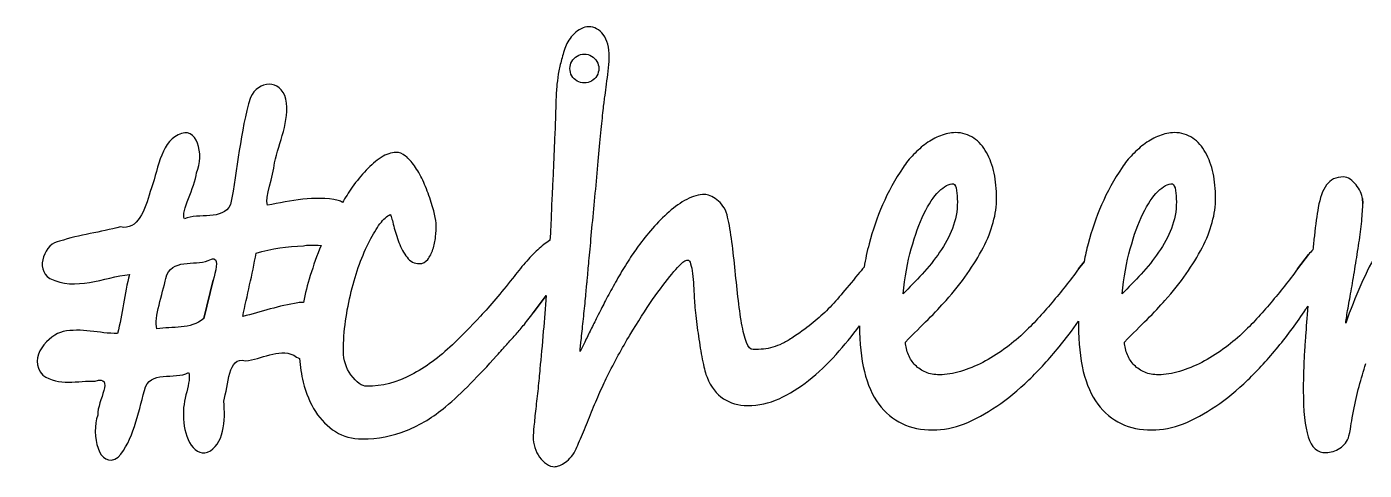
# Model space of a CAD drawing. Extents: x 31 to 161, y 109 to 137.
# Drawn here: x 30.6 to 96, y 115.1 to 136.9 of the extents above; entities that cross this region are included whole.
import ezdxf

# ---------------------------------------------------------------- set-up
doc = ezdxf.new("R2010")
doc.units = 0
doc.layers.add('Layer_1', color=7, linetype='CONTINUOUS')

msp = doc.modelspace()

# ---------------------------------------------------------------- linework, layer by layer
at = {"layer": 'Layer_1', "color": 7}
for points in [[(58.075189, 136.892933), (58.075229, 136.892792)], [(58.569364, 134.841042), (58.569364, 134.841042)], [(75.937883, 129.193417), (75.937883, 129.193417)], [(86.659446, 129.193417), (86.659446, 129.193417)], [(95.971284, 128.232225), (95.958048, 128.47035)], [(44.421781, 126.185986), (44.421781, 126.185986)], [(39.716205, 125.506889), (39.716205, 125.506889)], [(82.324454, 125.365905), (82.059724, 125.013127)], [(93.31075, 125.718683), (92.781289, 125.013127)], [(39.689732, 124.466195), (39.226453, 122.587653)], [(55.355132, 122.86107), (55.990482, 123.707737)]]:
    msp.add_lwpolyline(points, close=True, dxfattribs=at)
for points in [[(58.075229, 136.892792), (57.949476, 136.892772), (57.82704, 136.861906), (57.704606, 136.795778)], [(58.789959, 136.504878), (58.594715, 136.765033), (58.35315, 136.892913), (58.075189, 136.892933)], [(57.102347, 136.231334), (57.029542, 136.116664), (56.976597, 136.010831), (56.943509, 135.913834)], [(57.367077, 136.548834), (57.264489, 136.451803), (57.175146, 136.34597), (57.102347, 136.231334)], [(57.704606, 136.795778), (57.582167, 136.729614), (57.469656, 136.645828), (57.367077, 136.548834)], [(59.081162, 135.411266), (59.081156, 135.87868), (58.985192, 136.244686), (58.789959, 136.504878)], [(56.943509, 135.913834), (56.85085, 135.658053), (56.781359, 135.424336), (56.725106, 135.208278)], [(57.507225, 135.454268), (57.72631, 135.580757), (57.996233, 135.580757), (58.215318, 135.454268)], [(56.725106, 135.208278), (56.668848, 134.992183), (56.622521, 134.776108), (56.586123, 134.564459)], [(57.153179, 134.841042), (57.153179, 135.094019), (57.288141, 135.32778), (57.507225, 135.454268)], [(58.215318, 135.454268), (58.434402, 135.32778), (58.569364, 135.094019), (58.569364, 134.841042)], [(59.048071, 134.8821), (59.071242, 135.102569), (59.081156, 135.278958), (59.081162, 135.411266)], [(43.250352, 133.347389), (42.988264, 134.346151), (41.889626, 134.245706), (41.516371, 133.426764)], [(56.586123, 134.564459), (56.549719, 134.352775), (56.523244, 134.136697), (56.506703, 133.920639)], [(57.507225, 134.227816), (57.288141, 134.354305), (57.153179, 134.588065), (57.153179, 134.841042)], [(58.569364, 134.841042), (58.569364, 134.588065), (58.434402, 134.354305), (58.215318, 134.227816)], [(58.889234, 133.656197), (58.912404, 133.828158), (58.938866, 134.026597), (58.968654, 134.23828)], [(58.968654, 134.23828), (58.998429, 134.44993), (59.024904, 134.661597), (59.048071, 134.8821)], [(56.506703, 133.920639), (56.490136, 133.704544), (56.473601, 133.47965), (56.466994, 133.232723)], [(58.215318, 134.227816), (57.996233, 134.101327), (57.72631, 134.101327), (57.507225, 134.227816)], [(58.849525, 133.338697), (58.84952, 133.382777), (58.866064, 133.484199), (58.889234, 133.656197)], [(41.516371, 133.426764), (41.00353, 131.749854), (40.892928, 129.910995), (40.53687, 128.170376)], [(42.69442, 130.216487), (42.90314, 131.23361), (43.448478, 132.261082), (43.250352, 133.347389)], [(56.466994, 133.232723), (56.460362, 133.021039), (56.45706, 132.756458), (56.447126, 132.447792)], [(58.770105, 132.668419), (58.803193, 132.990313), (58.82966, 133.215208), (58.849525, 133.338697)], [(56.447126, 132.447792), (56.437191, 132.139097), (56.423955, 131.812778), (56.407417, 131.460014)], [(58.657594, 131.530711), (58.700608, 131.967258), (58.737009, 132.346494), (58.770105, 132.668419)], [(38.875691, 129.731417), (39.267737, 130.623993), (38.909902, 132.106625), (37.975608, 131.583501)], [(76.017264, 131.698266), (75.779001, 131.698252), (75.537435, 131.645335), (75.295873, 131.548336)], [(76.923962, 131.433683), (76.669155, 131.610058), (76.368024, 131.698252), (76.017264, 131.698266)], [(86.738827, 131.698266), (86.500564, 131.698252), (86.258998, 131.645335), (86.017439, 131.548336)], [(87.645528, 131.433683), (87.390718, 131.610058), (87.089587, 131.698252), (86.738827, 131.698266)], [(37.975608, 131.583501), (37.100301, 131.183346), (36.969581, 129.777462), (36.612249, 128.805376)], [(56.407417, 131.460014), (56.390879, 131.107222), (56.374324, 130.741214), (56.361087, 130.375223)], [(58.525229, 130.101961), (58.571553, 130.617886), (58.614572, 131.094136), (58.657594, 131.530711)], [(74.600957, 131.1691), (74.379243, 131.010335), (74.174076, 130.82513), (73.978843, 130.622294)], [(75.295873, 131.548336), (75.054302, 131.451308), (74.822662, 131.327835), (74.600957, 131.1691)], [(77.552697, 130.719308), (77.387236, 131.014744), (77.178758, 131.25728), (76.923962, 131.433683)], [(85.32252, 131.1691), (85.100806, 131.010335), (84.895639, 130.82513), (84.700406, 130.622294)], [(86.017439, 131.548336), (85.775865, 131.451308), (85.544228, 131.327835), (85.32252, 131.1691)], [(88.27426, 130.719308), (88.108798, 131.014744), (87.900321, 131.25728), (87.645528, 131.433683)], [(47.909601, 130.48107), (47.658102, 130.317895), (47.419844, 130.11505), (47.181592, 129.863709)], [(48.644226, 130.728014), (48.405965, 130.728003), (48.16109, 130.644214), (47.909601, 130.48107)], [(49.107505, 130.551626), (48.958587, 130.670675), (48.80306, 130.728003), (48.644226, 130.728014)], [(49.544309, 130.066556), (49.402009, 130.269392), (49.256408, 130.43255), (49.107505, 130.551626)], [(56.361087, 130.375223), (56.347851, 130.009203), (56.331302, 129.656425), (56.314761, 129.316889)], [(73.978843, 130.622294), (73.783599, 130.419435), (73.608218, 130.207769), (73.462619, 129.987294)], [(77.923319, 129.705072), (77.843891, 130.088705), (77.718147, 130.423841), (77.552697, 130.719308)], [(84.700406, 130.622294), (84.505162, 130.419435), (84.329781, 130.207769), (84.184182, 129.987294)], [(88.644882, 129.705072), (88.565454, 130.088705), (88.43971, 130.423841), (88.27426, 130.719308)], [(38.280046, 127.46482), (38.097262, 127.832316), (38.797224, 129.021513), (38.875691, 129.731417)], [(42.343651, 128.143917), (42.216533, 128.537496), (42.62983, 129.555742), (42.69442, 130.216487)], [(47.181592, 129.863709), (46.943332, 129.612342), (46.715003, 129.334531), (46.499913, 129.025862)], [(49.948022, 129.361001), (49.822269, 129.629981), (49.686594, 129.863698), (49.544309, 130.066556)], [(58.379628, 128.540919), (58.429263, 129.065663), (58.478897, 129.586011), (58.525229, 130.101961)], [(73.462619, 129.987294), (73.065521, 129.39638), (72.73461, 128.787838), (72.463262, 128.161669)], [(78.042448, 128.496808), (78.04244, 128.92013), (78.002728, 129.321413), (77.923319, 129.705072)], [(84.184182, 129.987294), (83.787084, 129.39638), (83.456173, 128.787838), (83.184828, 128.161669)], [(88.764011, 128.496808), (88.764003, 128.92013), (88.724294, 129.321413), (88.644882, 129.705072)], [(46.499913, 129.025862), (46.317806, 128.764513), (46.158562, 128.509756), (46.016782, 128.267389)], [(50.292169, 128.496695), (50.186271, 128.805364), (50.07376, 129.091995), (49.948022, 129.361001)], [(56.314761, 129.316889), (56.298222, 128.977328), (56.28167, 128.668647), (56.268434, 128.390848)], [(75.216495, 128.814181), (75.471291, 129.069933), (75.712856, 129.193406), (75.937883, 129.193417)], [(75.937883, 129.193417), (76.004059, 129.149308), (76.053696, 129.043475), (76.083485, 128.867098)], [(85.938058, 128.814181), (86.192857, 129.069933), (86.434419, 129.193406), (86.659446, 129.193417)], [(86.659446, 129.193417), (86.725625, 129.149308), (86.775259, 129.043475), (86.805048, 128.867098)], [(94.197593, 129.131808), (94.00897, 128.867213), (93.873297, 128.496797), (93.79388, 128.029377)], [(95.024874, 129.528683), (94.66087, 129.528669), (94.386211, 129.39638), (94.197593, 129.131808)], [(95.34917, 129.41403), (95.239964, 129.488983), (95.130764, 129.528669), (95.024874, 129.528683)], [(95.640373, 129.140627), (95.554332, 129.246449), (95.458367, 129.339052), (95.34917, 129.41403)], [(95.858773, 128.796669), (95.799204, 128.92013), (95.726405, 129.034783), (95.640373, 129.140627)], [(36.612249, 128.805376), (36.352601, 127.920764), (35.995977, 126.890605), (35.156233, 127.076764)], [(45.811615, 128.373223), (44.659019, 128.631132), (43.489976, 128.350222), (42.343651, 128.143917)], [(46.016782, 128.267389), (45.957287, 128.318243), (45.888834, 128.352017), (45.811615, 128.373223)], [(50.609847, 127.14732), (50.609839, 127.429531), (50.503949, 127.879323), (50.292169, 128.496695)], [(56.268434, 128.390848), (56.255198, 128.113022), (56.248565, 127.896947), (56.241961, 127.729389)], [(58.234027, 127.015155), (58.280351, 127.509033), (58.329988, 128.016152), (58.379628, 128.540919)], [(62.880037, 128.426266), (62.582208, 128.267505), (62.291005, 128.064658), (62.006429, 127.817725)], [(63.747029, 128.664391), (63.469052, 128.66438), (63.177852, 128.585005), (62.880037, 128.426266)], [(64.018377, 128.602655), (63.909166, 128.64673), (63.81982, 128.66438), (63.747029, 128.664391)], [(64.349289, 128.408628), (64.240077, 128.492402), (64.127569, 128.558547), (64.018377, 128.602655)], [(64.647112, 128.099947), (64.554444, 128.223408), (64.45848, 128.324833), (64.349289, 128.408628)], [(74.488486, 127.72057), (74.720123, 128.1924), (74.961685, 128.558406), (75.216495, 128.814181)], [(76.083485, 128.867098), (76.113267, 128.690697), (76.12319, 128.505489), (76.123193, 128.311473)], [(77.387241, 126.053822), (77.824036, 126.896069), (78.04244, 127.711866), (78.042448, 128.496808)], [(85.210052, 127.72057), (85.441686, 128.1924), (85.683251, 128.558406), (85.938058, 128.814181)], [(86.805048, 128.867098), (86.834833, 128.690697), (86.844753, 128.505489), (86.844759, 128.311473)], [(88.108804, 126.053822), (88.545599, 126.896069), (88.764003, 127.711866), (88.764011, 128.496808)], [(95.958048, 128.47035), (95.951415, 128.567352), (95.918333, 128.673185), (95.858773, 128.796669)], [(40.53687, 128.170376), (40.147909, 127.354793), (38.97656, 127.792615), (38.280046, 127.46482)], [(56.241961, 127.729389), (56.226834, 127.33296), (56.20435, 126.885929), (56.17578, 126.415292)], [(62.006429, 127.817725), (61.721839, 127.570772), (61.450491, 127.297369), (61.192385, 126.997516)], [(64.845658, 127.676614), (64.805938, 127.835352), (64.739754, 127.976463), (64.647112, 128.099947)], [(72.463262, 128.161669), (72.191914, 127.53548), (71.970203, 126.896069), (71.801437, 126.24785)], [(73.866372, 126.009598), (74.048369, 126.675456), (74.256844, 127.24872), (74.488486, 127.72057)], [(76.123193, 128.311473), (76.12319, 127.85285), (76.047078, 127.416289), (75.884938, 127.006195)], [(83.184828, 128.161669), (82.913477, 127.53548), (82.691766, 126.896069), (82.523003, 126.24785)], [(84.587935, 126.009598), (84.769935, 126.675456), (84.978407, 127.24872), (85.210052, 127.72057)], [(86.844759, 128.311473), (86.844753, 127.85285), (86.768641, 127.416289), (86.606501, 127.006195)], [(93.79388, 128.029377), (93.727696, 127.650133), (93.664823, 127.191519), (93.601952, 126.644725)], [(95.918339, 127.3591), (95.951435, 127.694227), (95.971281, 127.985269), (95.971284, 128.232225)], [(35.156233, 127.076764), (34.163937, 126.814072), (33.152489, 126.700161), (32.171403, 126.371209)], [(47.340433, 126.380028), (47.512501, 126.715156), (47.681267, 126.997378), (47.856654, 127.226695)], [(47.856654, 127.226695), (48.032032, 127.455989), (48.200798, 127.605923), (48.359641, 127.685306)], [(48.359641, 127.685306), (48.412581, 127.570645), (48.468836, 127.385434), (48.531715, 127.120862)], [(48.531715, 127.120862), (48.594583, 126.856267), (48.677314, 126.582867), (48.783209, 126.309473)], [(50.576754, 126.591695), (50.599924, 126.807762), (50.609839, 126.997378), (50.609847, 127.14732)], [(65.064061, 126.512447), (65.004484, 126.966639), (64.931685, 127.359102), (64.845658, 127.676614)], [(95.785974, 126.291947), (95.842226, 126.666763), (95.885243, 127.023949), (95.918339, 127.3591)], [(50.45101, 125.983153), (50.513875, 126.177173), (50.553583, 126.375609), (50.576754, 126.591695)], [(56.15594, 126.406487), (55.973926, 126.291825), (55.781996, 126.141895), (55.58015, 125.956695)], [(56.17578, 126.415292), (56.169402, 126.411397), (56.162318, 126.410494), (56.15594, 126.406487)], [(58.114898, 125.692239), (58.151293, 126.080286), (58.187694, 126.521258), (58.234027, 127.015155)], [(61.192385, 126.997516), (60.934267, 126.697647), (60.702627, 126.406605), (60.497469, 126.124391)], [(65.229517, 125.101336), (65.179869, 125.590808), (65.123613, 126.058236), (65.064061, 126.512447)], [(75.884938, 127.006195), (75.722782, 126.596081), (75.511002, 126.203617), (75.256204, 125.833209)], [(86.606501, 127.006195), (86.444348, 126.596081), (86.232565, 126.203617), (85.977767, 125.833209)], [(93.601952, 126.644725), (93.576524, 126.423547), (93.552958, 126.184474), (93.52915, 125.956808)], [(32.171403, 126.371209), (31.485863, 126.314025), (30.917879, 125.024069), (31.694888, 124.545584)], [(41.139127, 122.684667), (41.350255, 123.723558), (41.605039, 124.742157), (41.794334, 125.789111)], [(41.794334, 125.789111), (42.551977, 126.032153), (43.334062, 126.112129), (44.110721, 126.150709)], [(44.110721, 126.150709), (44.207438, 126.171508), (44.309741, 126.184316), (44.421781, 126.185986)], [(44.421781, 126.185986), (44.594924, 126.188526), (44.784151, 126.175883), (44.971095, 126.168348)], [(44.971095, 126.168348), (44.768589, 125.681184), (44.595593, 125.180942), (44.441635, 124.686681)], [(46.850681, 125.24232), (47.002898, 125.661234), (47.168353, 126.044881), (47.340433, 126.380028)], [(48.783209, 126.309473), (48.889096, 126.036062), (49.021461, 125.793525), (49.180304, 125.586278)], [(50.192898, 125.480445), (50.298782, 125.617137), (50.388128, 125.789117), (50.45101, 125.983153)], [(55.58015, 125.956695), (55.378282, 125.771478), (55.173118, 125.555403), (54.964655, 125.312876)], [(60.497469, 126.124391), (60.338623, 125.903897), (60.173167, 125.661364), (60.001099, 125.392378)], [(71.801437, 126.24785), (71.702752, 125.868788), (71.622437, 125.486408), (71.556564, 125.101322)], [(73.462659, 123.795917), (73.548694, 124.6073), (73.684367, 125.34372), (73.866372, 126.009598)], [(75.256204, 125.833209), (75.001397, 125.462784), (74.716812, 125.105595), (74.40245, 124.766056)], [(75.567221, 123.469725), (76.341551, 124.351661), (76.950429, 125.211558), (77.387241, 126.053822)], [(82.523003, 126.24785), (82.446916, 125.955603), (82.381034, 125.661733), (82.324454, 125.365905)], [(84.184222, 123.795917), (84.270257, 124.6073), (84.40593, 125.34372), (84.587935, 126.009598)], [(85.977767, 125.833209), (85.72296, 125.462784), (85.438375, 125.105595), (85.124013, 124.766056)], [(86.288787, 123.469725), (87.063114, 124.351661), (87.671995, 125.211558), (88.108804, 126.053822)], [(93.52915, 125.956808), (93.457996, 125.885598), (93.386487, 125.808605), (93.31075, 125.718683)], [(95.607282, 125.154238), (95.67015, 125.537877), (95.729716, 125.917111), (95.785974, 126.291947)], [(96.732384, 125.92153), (96.427939, 125.405586), (96.143355, 124.841138), (95.87863, 124.237016)], [(37.366727, 124.554389), (37.64341, 125.560619), (38.770854, 125.165866), (39.444857, 125.427514)], [(39.444857, 125.427514), (39.56479, 125.488406), (39.653371, 125.514371), (39.716205, 125.506889)], [(39.716205, 125.506889), (39.988479, 125.474468), (39.792362, 124.879159), (39.689732, 124.466195)], [(46.446968, 123.910584), (46.562783, 124.382417), (46.698456, 124.823387), (46.850681, 125.24232)], [(49.180304, 125.586278), (49.339139, 125.379012), (49.544303, 125.277589), (49.789184, 125.277598)], [(49.789184, 125.277598), (49.954634, 125.277589), (50.086999, 125.343734), (50.192898, 125.480445)], [(54.964655, 125.312876), (54.756169, 125.070334), (54.547694, 124.818978), (54.342538, 124.554403)], [(58.028863, 124.739739), (58.048703, 124.986675), (58.078494, 125.304175), (58.114898, 125.692239)], [(60.001099, 125.392378), (59.82902, 125.123377), (59.663564, 124.849975), (59.50473, 124.572169)], [(62.145455, 124.76607), (62.420102, 125.096789), (62.615341, 125.304048), (62.734478, 125.383431)], [(62.734478, 125.383431), (62.794035, 125.427509), (62.853598, 125.453978), (62.919791, 125.453987)], [(62.919791, 125.453987), (62.979345, 125.453978), (63.028982, 125.387834), (63.065392, 125.259959)], [(63.065392, 125.259959), (63.101782, 125.13207), (63.134872, 124.977728), (63.158048, 124.792528)], [(65.381736, 123.646128), (65.32878, 124.12678), (65.279143, 124.61185), (65.229517, 125.101336)], [(71.556564, 125.101322), (71.459939, 124.988182), (71.363685, 124.877206), (71.25874, 124.748544)], [(95.421969, 124.051808), (95.484837, 124.400169), (95.544403, 124.770586), (95.607282, 125.154238)], [(31.694888, 124.545584), (32.966753, 123.917998), (34.309332, 124.602311), (35.599655, 124.748431)], [(35.599655, 124.748431), (35.329362, 123.809531), (35.259591, 122.791237), (35.004014, 121.846834)], [(36.936539, 122.084945), (36.774603, 122.622183), (37.223497, 123.81324), (37.366727, 124.554389)], [(44.441635, 124.686681), (44.304266, 124.245675), (44.189633, 123.811702), (44.104103, 123.372584)], [(54.342538, 124.554403), (53.773358, 123.8312), (53.250519, 123.209431), (52.774015, 122.693501)], [(57.989151, 124.316405), (57.995755, 124.351675), (58.008991, 124.492786), (58.028863, 124.739739)], [(59.50473, 124.572169), (59.345889, 124.29435), (59.196978, 124.025355), (59.05469, 123.76078)], [(61.205663, 123.513709), (61.556423, 124.02082), (61.870788, 124.435334), (62.145455, 124.76607)], [(63.158048, 124.792528), (63.18119, 124.607312), (63.197757, 124.408875), (63.210993, 124.201626)], [(71.25874, 124.748544), (70.947667, 124.369302), (70.673011, 124.038572), (70.43146, 123.751947)], [(74.40245, 124.766056), (74.08808, 124.4265), (73.773713, 124.104592), (73.462659, 123.795917)], [(82.059724, 125.013127), (81.636145, 124.448677), (81.202649, 123.897461), (80.749312, 123.355072)], [(85.124013, 124.766056), (84.809643, 124.4265), (84.495279, 124.104592), (84.184222, 123.795917)], [(92.781289, 125.013127), (92.35771, 124.448677), (91.924214, 123.897461), (91.470875, 123.355072)], [(46.169001, 122.464195), (46.23849, 122.958078), (46.331144, 123.438737), (46.446968, 123.910584)], [(57.916352, 123.566753), (57.946129, 123.888655), (57.969285, 124.140008), (57.989151, 124.316405)], [(63.210993, 124.201626), (63.224201, 123.994362), (63.230833, 123.813562), (63.237466, 123.65482)], [(95.87863, 124.237016), (95.613895, 123.632877), (95.369019, 123.011108), (95.137385, 122.358475)], [(95.249896, 123.090488), (95.29953, 123.385933), (95.35909, 123.703433), (95.421969, 124.051808)], [(43.832755, 123.354945), (42.927589, 123.215279), (42.035899, 122.912595), (41.139127, 122.684667)], [(44.104103, 123.372584), (44.014421, 123.376704), (43.923037, 123.372301), (43.832755, 123.354945)], [(55.990482, 123.707737), (55.946782, 123.121522), (55.900142, 122.541098), (55.851498, 121.961487)], [(57.817077, 122.570155), (57.853473, 122.909697), (57.886563, 123.244836), (57.916352, 123.566753)], [(59.05469, 123.76078), (58.912393, 123.496191), (58.789957, 123.258066), (58.684067, 123.046405)], [(60.093798, 121.776278), (60.484266, 122.4245), (60.854889, 123.006587), (61.205663, 123.513709)], [(63.237466, 123.65482), (63.250702, 123.416689), (63.277166, 123.108009), (63.316886, 122.728778)], [(65.560428, 122.349669), (65.494236, 122.733311), (65.434673, 123.165461), (65.381736, 123.646128)], [(70.43146, 123.751947), (70.189877, 123.465308), (69.951623, 123.200724), (69.71669, 122.967016)], [(74.693613, 122.543683), (75.024522, 122.874405), (75.315724, 123.187497), (75.567221, 123.469725)], [(80.749312, 123.355072), (80.29595, 122.812672), (79.822746, 122.305555), (79.333005, 121.838127)], [(85.415176, 122.543683), (85.746085, 122.874405), (86.037287, 123.187497), (86.288787, 123.469725)], [(91.470875, 123.355072), (91.017513, 122.812672), (90.544309, 122.305555), (90.054568, 121.838127)], [(93.277698, 123.196209), (93.231764, 122.631635), (93.19812, 122.144234), (93.171809, 121.732181)], [(93.178427, 123.037459), (93.212759, 123.090415), (93.243874, 123.143162), (93.277698, 123.196209)], [(39.226453, 122.587653), (38.566702, 122.038279), (37.695053, 122.191947), (36.936539, 122.084945)], [(46.069727, 120.991348), (46.069724, 121.476414), (46.099507, 121.9703), (46.169001, 122.464195)], [(52.774015, 122.693501), (52.297491, 122.177559), (51.840833, 121.714537), (51.404037, 121.300028)], [(54.871998, 122.234889), (55.01097, 122.402453), (55.16981, 122.61412), (55.355132, 122.86107)], [(57.717803, 121.617655), (57.74758, 121.917511), (57.780671, 122.2306), (57.817077, 122.570155)], [(58.472284, 122.631891), (58.379625, 122.446677), (58.283661, 122.248239), (58.181082, 122.040989)], [(58.684067, 123.046405), (58.637737, 122.958205), (58.564935, 122.817094), (58.472284, 122.631891)], [(63.316886, 122.728778), (63.356586, 122.349537), (63.409531, 121.95707), (63.469105, 121.564612)], [(69.71669, 122.967016), (69.481725, 122.733294), (69.233542, 122.517219), (68.968826, 122.305558)], [(73.581748, 121.432433), (73.992077, 121.846941), (74.362697, 122.212947), (74.693613, 122.543683)], [(81.106738, 121.194195), (81.436382, 121.596875), (81.750416, 122.021036), (82.053148, 122.455376)], [(82.053148, 122.455376), (82.052301, 122.387414), (82.053148, 122.320705), (82.053148, 122.252528)], [(84.303311, 121.432433), (84.71364, 121.846941), (85.08426, 122.212947), (85.415176, 122.543683)], [(91.828304, 121.194195), (92.304805, 121.776273), (92.758156, 122.389225), (93.178427, 123.037459)], [(95.137385, 122.358475), (95.163857, 122.552497), (95.200256, 122.795033), (95.249896, 123.090488)], [(32.343477, 121.943848), (31.665607, 121.806135), (30.562056, 120.682154), (31.35074, 119.809542)], [(35.004014, 121.846834), (34.118336, 121.850136), (33.223488, 122.133092), (32.343477, 121.943848)], [(54.468285, 121.767459), (54.597331, 121.912975), (54.733004, 122.067317), (54.871998, 122.234889)], [(55.851498, 121.961487), (55.79524, 121.291203), (55.738988, 120.673845), (55.686043, 120.109403)], [(58.181082, 122.040989), (58.078494, 121.833725), (57.979223, 121.63088), (57.883258, 121.432447)], [(65.798686, 121.414808), (65.709329, 121.65293), (65.626601, 121.966019), (65.560428, 122.349669)], [(68.968826, 122.305558), (68.704082, 122.093886), (68.38641, 121.864583), (68.022416, 121.626461)], [(70.186629, 120.823778), (70.591409, 121.275393), (70.971407, 121.742722), (71.331585, 122.22607)], [(71.331585, 122.22607), (71.334915, 120.519912), (71.649285, 119.236194), (72.277994, 118.389612)], [(79.333005, 121.838127), (79.055031, 121.573541), (78.743974, 121.322186), (78.40645, 121.079655)], [(82.053148, 122.252528), (82.053148, 120.532734), (82.367515, 119.240684), (82.999557, 118.389612)], [(90.054568, 121.838127), (89.776594, 121.573541), (89.465537, 121.322186), (89.128016, 121.079655)], [(41.264877, 120.515098), (42.054388, 120.569728), (42.861408, 121.142427), (43.640829, 120.788501)], [(51.404037, 121.300028), (50.755443, 120.682664), (50.083689, 120.188776), (49.385471, 119.818362)], [(53.561587, 120.753223), (53.760122, 120.973706), (53.925577, 121.163323), (54.064572, 121.317667)], [(54.064572, 121.317667), (54.203546, 121.472003), (54.339219, 121.621934), (54.468285, 121.767459)], [(57.651622, 120.965016), (57.664858, 121.097305), (57.688017, 121.317789), (57.717803, 121.617655)], [(57.883258, 121.432447), (57.787292, 121.234005), (57.711182, 121.079666), (57.651622, 120.965016)], [(58.981933, 119.738987), (59.332693, 120.453359), (59.703315, 121.128045), (60.093798, 121.776278)], [(63.469105, 121.564612), (63.52866, 121.172142), (63.591533, 120.806137), (63.661033, 120.462181)], [(66.129597, 121.06203), (65.997221, 121.062025), (65.888018, 121.17668), (65.798686, 121.414808)], [(67.089246, 121.176669), (66.94032, 121.132569), (66.788101, 121.106113), (66.632585, 121.088475)], [(67.539286, 121.353058), (67.387052, 121.282497), (67.238141, 121.220763), (67.089246, 121.176669)], [(68.022416, 121.626461), (67.850331, 121.511805), (67.691491, 121.423608), (67.539286, 121.353058)], [(73.72735, 120.806252), (73.644616, 121.000277), (73.594984, 121.211941), (73.581748, 121.432433)], [(79.617632, 119.571417), (80.133848, 120.069714), (80.630214, 120.612109), (81.106738, 121.194195)], [(84.448912, 120.806252), (84.366182, 121.000277), (84.316547, 121.211941), (84.303311, 121.432433)], [(90.339198, 119.571417), (90.855411, 120.069714), (91.351777, 120.612109), (91.828304, 121.194195)], [(93.171809, 121.732181), (93.15194, 121.449956), (93.132097, 121.1986), (93.118861, 120.973709)], [(40.205956, 118.530723), (40.44052, 119.315072), (40.411392, 120.754803), (41.264877, 120.515098)], [(43.640829, 120.788501), (43.725699, 120.713675), (43.819755, 120.660389), (43.918796, 120.620931)], [(43.918796, 120.620931), (43.948564, 120.222814), (44.005923, 119.837587), (44.097488, 119.465584)], [(46.433732, 119.818362), (46.18885, 120.153498), (46.069724, 120.541553), (46.069727, 120.991348)], [(52.290881, 119.395028), (52.707819, 119.818359), (53.13139, 120.268151), (53.561587, 120.753223)], [(66.632585, 121.088475), (66.477044, 121.070836), (66.308278, 121.062002), (66.129597, 121.06203)], [(68.843124, 119.553778), (69.309694, 119.924192), (69.759734, 120.347526), (70.186629, 120.823778)], [(74.064879, 120.294725), (73.922585, 120.440241), (73.810074, 120.612222), (73.72735, 120.806252)], [(78.40645, 121.079655), (78.068915, 120.837116), (77.724762, 120.621041), (77.367387, 120.435836)], [(84.786442, 120.294725), (84.644148, 120.440241), (84.531637, 120.612222), (84.448912, 120.806252)], [(89.128016, 121.079655), (88.790478, 120.837116), (88.446328, 120.621041), (88.08895, 120.435836)], [(93.118861, 120.973709), (93.105625, 120.748809), (93.095691, 120.528323), (93.08577, 120.32107)], [(36.321046, 119.059889), (36.560249, 120.094398), (37.819381, 119.561209), (38.478595, 119.933014)], [(38.478595, 119.933014), (38.67012, 119.576785), (38.139071, 118.478258), (38.240338, 117.807528)], [(55.686043, 120.109403), (55.65957, 119.818359), (55.629785, 119.500859), (55.593389, 119.156903)], [(63.661033, 120.462181), (63.730516, 120.11822), (63.800008, 119.871276), (63.8662, 119.712528)], [(74.574485, 119.950766), (74.375933, 120.034547), (74.20717, 120.149199), (74.064879, 120.294725)], [(75.249546, 119.827294), (74.998049, 119.827291), (74.773028, 119.866977), (74.574485, 119.950766)], [(76.281994, 119.994863), (75.917984, 119.884619), (75.573836, 119.827291), (75.249546, 119.827294)], [(77.367387, 120.435836), (77.009995, 120.250625), (76.64599, 120.105105), (76.281994, 119.994863)], [(85.296048, 119.950766), (85.097496, 120.034547), (84.928733, 120.149199), (84.786442, 120.294725)], [(85.971109, 119.827294), (85.719612, 119.827291), (85.494591, 119.866977), (85.296048, 119.950766)], [(87.003557, 119.994863), (86.63955, 119.884619), (86.295399, 119.827291), (85.971109, 119.827294)], [(88.08895, 120.435836), (87.731558, 120.250625), (87.367553, 120.105105), (87.003557, 119.994863)], [(93.08577, 120.32107), (93.075864, 120.113809), (93.069204, 119.915373), (93.065902, 119.712528)], [(95.792606, 119.253917), (95.898493, 119.637562), (96.004386, 120.012387), (96.116899, 120.373987)], [(31.35074, 119.809542), (32.13446, 119.247505), (33.070013, 119.541389), (33.918621, 119.518501)], [(33.918621, 119.518501), (34.895784, 119.821802), (34.012559, 118.537606), (34.03775, 117.851626)], [(44.097488, 119.465584), (44.23316, 118.914367), (44.435017, 118.429298), (44.69975, 118.019195)], [(47.208067, 119.262737), (46.969804, 119.262734), (46.711692, 119.447942), (46.433732, 119.818362)], [(49.385471, 119.818362), (48.687239, 119.447942), (47.962543, 119.262734), (47.208067, 119.262737)], [(51.066505, 118.25732), (51.463595, 118.592456), (51.873923, 118.971692), (52.290881, 119.395028)], [(58.571601, 118.857042), (58.710579, 119.178951), (58.849562, 119.474401), (58.981933, 119.738987)], [(63.8662, 119.712528), (64.058117, 119.227456), (64.326158, 118.874678), (64.667009, 118.654195)], [(67.400345, 118.654195), (67.896698, 118.879087), (68.376523, 119.183359), (68.843124, 119.553778)], [(78.049109, 118.283778), (78.57856, 118.645373), (79.1014, 119.073117), (79.617632, 119.571417)], [(88.770672, 118.283778), (89.300123, 118.645373), (89.822965, 119.073117), (90.339198, 119.571417)], [(93.065902, 119.712528), (93.062628, 119.509678), (93.05927, 119.289195), (93.05927, 119.059889)], [(95.51464, 118.045653), (95.594054, 118.468984), (95.686711, 118.87027), (95.792606, 119.253917)], [(35.043722, 115.779056), (35.765991, 116.604923), (36.009986, 117.908406), (36.321046, 119.059889)], [(39.411769, 116.03482), (40.210198, 116.348581), (40.311222, 117.606259), (40.205956, 118.530723)], [(55.593389, 119.156903), (55.556985, 118.812942), (55.517277, 118.477806), (55.480879, 118.160306)], [(58.16127, 117.878084), (58.29694, 118.208812), (58.432613, 118.535131), (58.571601, 118.857042)], [(64.667009, 118.654195), (65.007837, 118.433706), (65.401622, 118.319056), (65.858291, 118.319056)], [(65.858291, 118.319056), (66.38774, 118.319056), (66.903964, 118.429298), (67.400345, 118.654195)], [(93.05927, 119.059889), (93.05927, 118.045653), (93.138687, 117.287181), (93.297525, 116.775653)], [(44.69975, 118.019195), (44.964477, 117.609089), (45.28877, 117.28277), (45.672632, 117.040237)], [(49.153832, 117.093153), (49.835506, 117.366556), (50.470856, 117.754612), (51.066505, 118.25732)], [(55.480879, 118.160306), (55.444477, 117.842806), (55.418002, 117.556173), (55.39484, 117.30482)], [(57.764175, 116.916764), (57.893227, 117.225445), (58.025592, 117.547353), (58.16127, 117.878084)], [(72.277994, 118.389612), (72.910034, 117.538534), (73.79357, 117.119612), (74.925295, 117.119612)], [(76.467346, 117.428292), (76.99349, 117.635548), (77.51964, 117.922181), (78.049109, 118.283778)], [(82.999557, 118.389612), (83.631597, 117.538534), (84.515133, 117.119612), (85.646858, 117.119612)], [(87.188909, 117.428292), (87.715053, 117.635548), (88.241206, 117.922181), (88.770672, 118.283778)], [(95.408747, 117.437112), (95.431918, 117.609089), (95.468307, 117.816348), (95.51464, 118.045653)], [(34.03775, 117.851626), (33.697585, 116.904815), (34.080701, 115.143314), (35.043722, 115.779056)], [(38.240338, 117.807528), (38.198366, 116.978255), (38.681155, 115.777114), (39.411769, 116.03482)], [(55.39484, 117.30482), (55.37167, 117.053464), (55.355132, 116.881487), (55.355132, 116.784473)], [(74.925295, 117.119612), (75.428275, 117.119612), (75.941191, 117.221037), (76.467346, 117.428292)], [(85.646858, 117.119612), (86.149838, 117.119612), (86.662754, 117.221037), (87.188909, 117.428292)], [(95.296236, 116.837389), (95.349179, 117.066695), (95.38558, 117.265131), (95.408747, 117.437112)], [(45.672632, 117.040237), (46.056488, 116.797701), (46.493292, 116.678642), (46.989664, 116.678639)], [(46.989664, 116.678639), (47.750758, 116.678642), (48.472146, 116.819751), (49.153832, 117.093153)], [(55.355132, 116.784473), (55.355132, 116.608087), (55.384912, 116.431698), (55.441167, 116.255306)], [(57.413406, 116.096556), (57.519293, 116.334684), (57.635115, 116.608087), (57.764175, 116.916764)], [(93.297525, 116.775653), (93.456362, 116.264126), (93.747565, 116.008362), (94.171135, 116.008362)], [(95.124163, 116.475792), (95.20358, 116.577217), (95.26314, 116.696281), (95.296236, 116.837389)], [(55.441167, 116.255306), (55.497422, 116.07892), (55.57684, 115.924578), (55.672807, 115.787876)], [(57.155294, 115.734959), (57.254563, 115.836384), (57.340602, 115.955448), (57.413406, 116.096556)], [(94.171135, 116.008362), (94.283643, 116.017167), (94.399461, 116.034834), (94.515282, 116.070098)], [(94.515282, 116.070098), (94.631101, 116.105378), (94.740301, 116.153881), (94.846196, 116.220028)], [(94.846196, 116.220028), (94.952086, 116.286173), (95.044743, 116.37437), (95.124163, 116.475792)], [(55.672807, 115.787876), (55.768768, 115.651176), (55.881278, 115.540931), (56.010339, 115.452737)], [(56.010339, 115.452737), (56.13939, 115.364542), (56.275066, 115.320445), (56.42067, 115.320445)], [(56.42067, 115.320445), (56.460376, 115.320445), (56.519942, 115.329279), (56.599362, 115.355723)], [(56.599362, 115.355723), (56.678779, 115.382195), (56.768125, 115.426281), (56.864092, 115.488014)], [(56.864092, 115.488014), (56.960053, 115.549753), (57.056017, 115.633537), (57.155294, 115.734959)]]:
    msp.add_open_spline(points, degree=3, dxfattribs=at)

doc.saveas('drawing.dxf')
